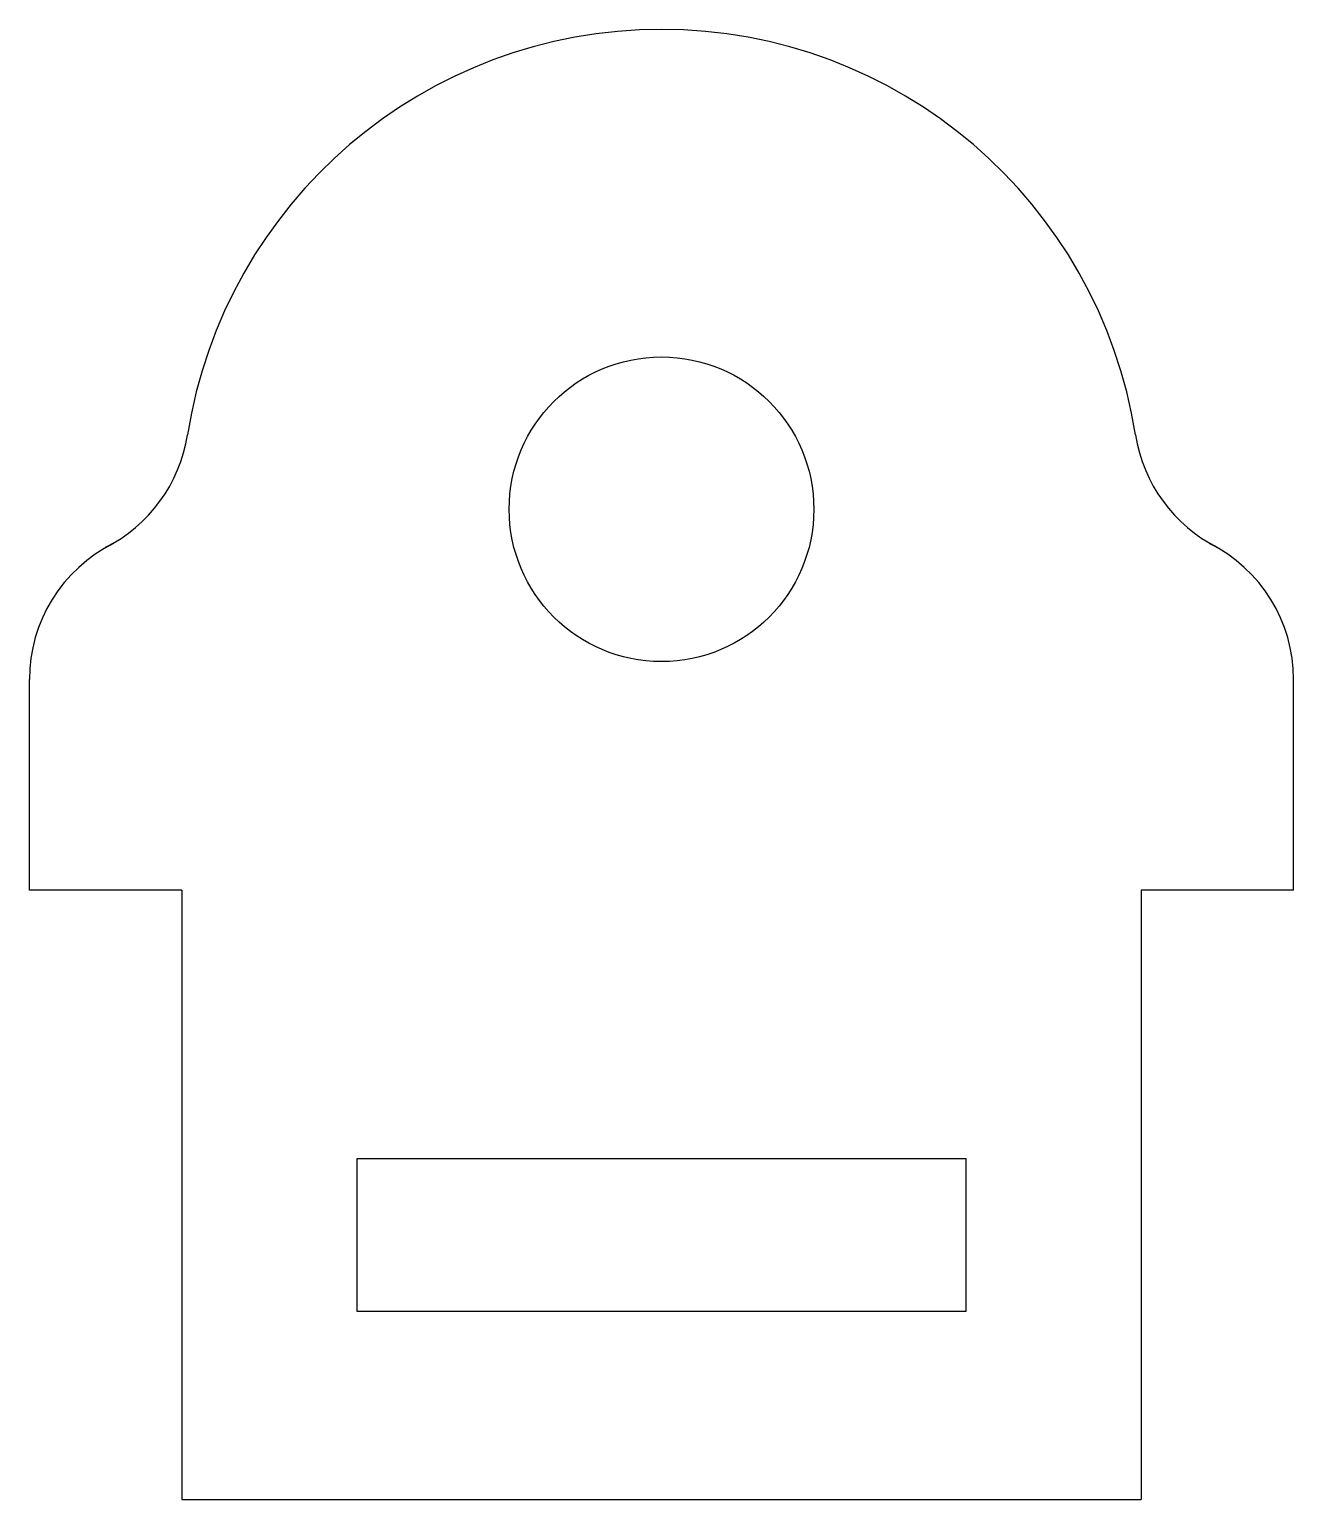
# Model space of a CAD drawing. Extents: x -26.4 to 26.4, y -41.3 to 20.
import ezdxf

# ---------------------------------------------------------------- set-up
doc = ezdxf.new("R2010")
doc.units = 0
doc.layers.add('CAD', color=7, linetype='CONTINUOUS')

msp = doc.modelspace()

# ---------------------------------------------------------------- linework, layer by layer
at = {"layer": 'CAD', "color": 5, "linetype": 'CONTINUOUS'}
for p, q in [((-22.84, -1.42), (-23.192, -1.596)), ((22.84, -1.42), (23.192, -1.596)), ((-26.35, -15.875), (-26.35, -7.1)), ((26.35, -15.875), (26.35, -7.1)), ((-20, -15.875), (-26.35, -15.875)), ((-20, -15.875), (-20, -41.275)), ((26.35, -15.875), (20, -15.875)), ((20, -15.875), (20, -41.275)), ((12.7, -27.075), (-12.7, -27.075)), ((-12.7, -27.075), (-12.7, -33.425)), ((12.7, -33.425), (12.7, -27.075)), ((-12.7, -33.425), (12.7, -33.425)), ((-20, -41.275), (20, -41.275))]:
    msp.add_line(p, q, dxfattribs=at)
msp.add_circle((0, 0), 6.35, dxfattribs=at)
for centre, radius, start, end in [((0, 0), 20, 8.91558, 171.08442), ((-26.032, 4.084), 6.35, 296.56505, 351.08442), ((26.032, 4.084), 6.35, 188.91558, 243.43495), ((-20, -7.1), 6.35, 116.56505, 180), ((20, -7.1), 6.35, 0, 63.43495)]:
    msp.add_arc(centre, radius, start, end, dxfattribs=at)

doc.saveas('drawing.dxf')
